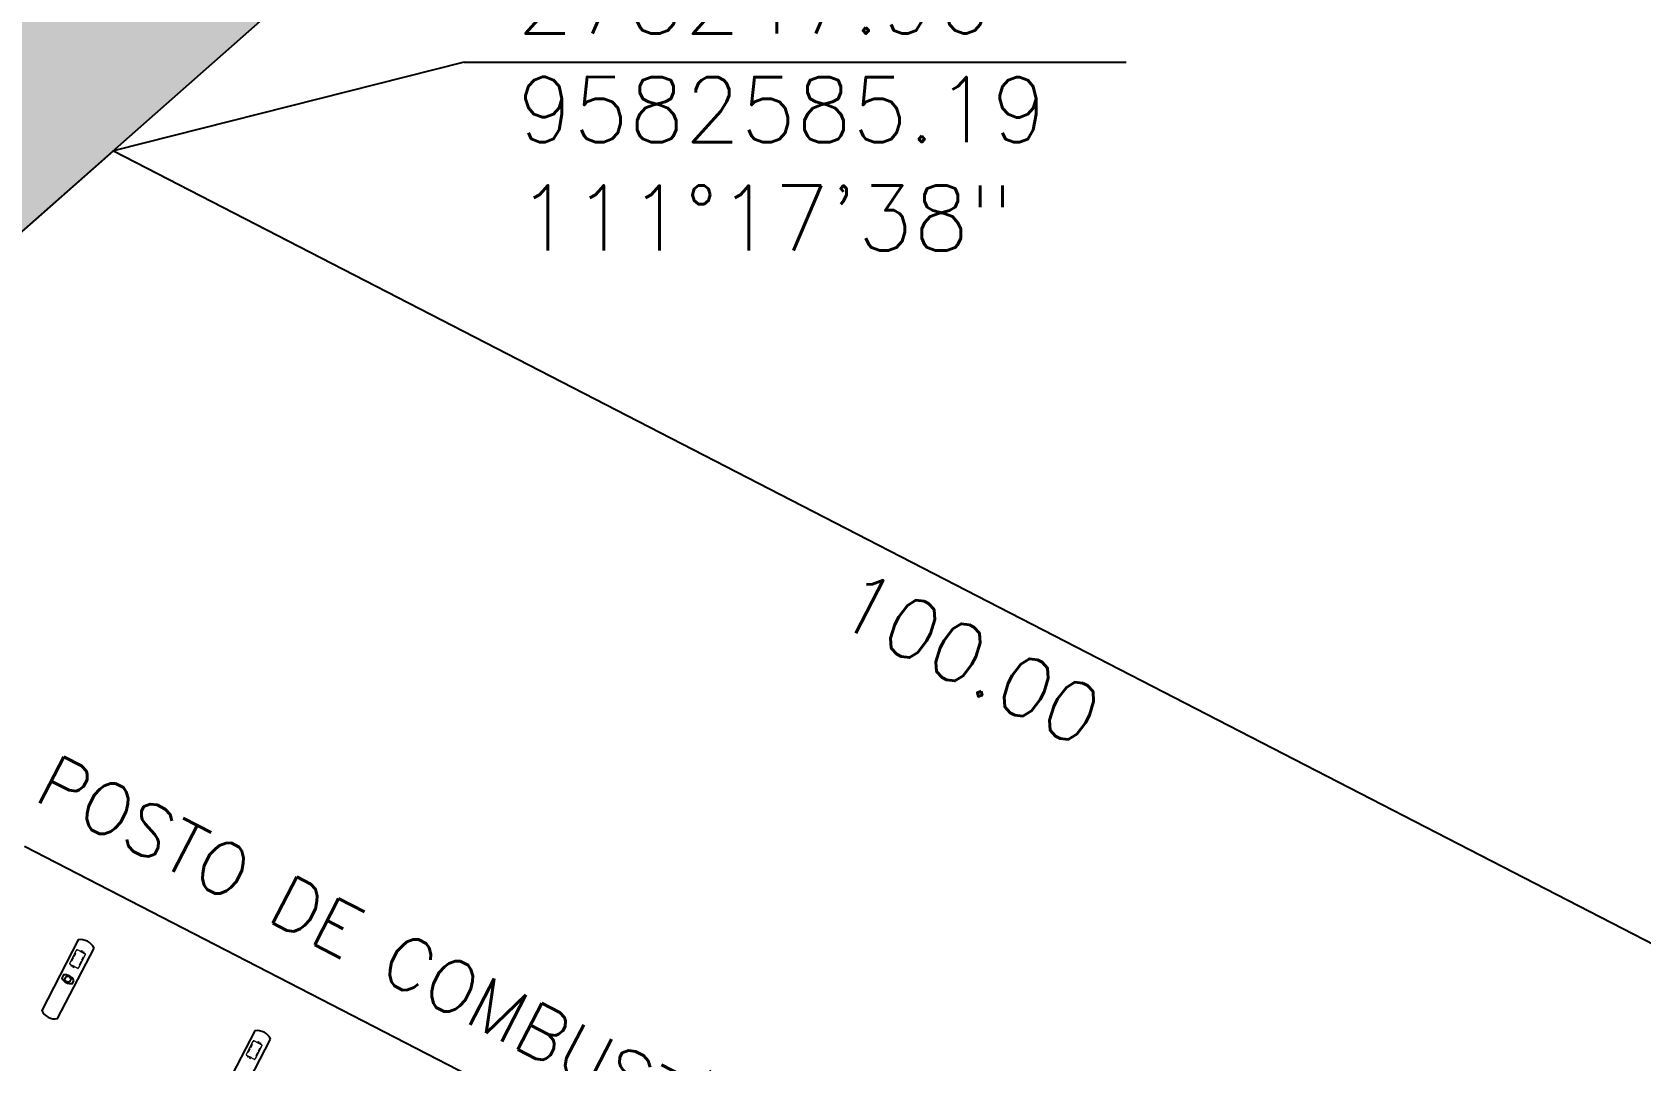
# Model space of a CAD drawing. Header units: millimetres. Extents: x 272118 to 273910, y 9581933 to 9583029.
# Drawn here: x 272774.5 to 272855.5, y 9582603.7 to 9582655.5 of the extents above; entities that cross this region are included whole.
import ezdxf

# ---------------------------------------------------------------- set-up
doc = ezdxf.new("R2010")
doc.units = ezdxf.units.MM
doc.header["$PDMODE"] = 35
for name, color, linetype in [('ARQ-COTAS', 30, 'Continuous'), ('ARQ-ESTRUTURA', 6, 'Continuous'), ('ARQ-PENA-01', 1, 'Continuous'), ('ARQ-PENA-02', 2, 'Continuous'), ('ARQ-PENA-05', 5, 'Continuous'), ('ARQ-PENA-FINA-CINZA', 8, 'Continuous'), ('ARQ-TEXTO2', 2, 'Continuous'), ('ARQ-TEXTO3', 3, 'Continuous'), ('TERRENO', 6, 'Continuous')]:
    doc.layers.add(name, color=color, linetype=linetype)
doc.styles.add('ROMANS', font='romans.shx')
doc.styles.add('Romans_Anot', font='romans.shx')
doc.dimstyles.new('Escala 1-1000', dxfattribs={"dimscale": 15, "dimtxt": 0.2, "dimasz": 0.15, "dimexe": 0.1, "dimexo": 0.2, "dimgap": 0.15, "dimtad": 1, "dimzin": 4, "dimdsep": 46, "dimtxsty": 'Romans_Anot', "dimblk": 'OBLIQUE', "dimcen": 0.25, "dimse1": 1, "dimse2": 1, "dimsd1": 1, "dimsd2": 1, "dimclrd": 256, "dimclre": 256, "dimclrt": 2, "dimaunit": 1, "dimadec": 3, "dimazin": 0, "dimtfac": 1, "dimtix": 1, "dimtmove": 2, "dimatfit": 3, "dimfxl": 0, "dimlwd": -1, "dimlwe": -1, "dimarcsym": 0})

# ---------------------------------------------------------------- blocks, each defined once
blk = doc.blocks.new('BOMBA SUPERIOR')
at = {"layer": 'ARQ-PENA-FINA-CINZA', "lineweight": 5}
for p, q in [((807.283, 415.897), (807.282, 415.896)), ((807.282, 415.896), (807.282, 415.852)), ((807.283, 415.895), (807.282, 415.896)), ((807.282, 415.876), (807.283, 415.877)), ((807.282, 415.872), (807.283, 415.87)), ((807.282, 415.852), (807.283, 415.853)), ((807.282, 415.852), (807.283, 415.851)), ((807.32, 415.895), (807.283, 415.897)), ((807.283, 415.897), (807.283, 415.897)), ((807.32, 415.893), (807.283, 415.895)), ((807.283, 415.895), (807.283, 415.895)), ((807.283, 415.877), (807.283, 415.877)), ((807.283, 415.877), (807.31, 415.877)), ((807.283, 415.87), (807.283, 415.87)), ((807.283, 415.87), (807.31, 415.87)), ((807.283, 415.853), (807.32, 415.855)), ((807.283, 415.853), (807.283, 415.853)), ((807.283, 415.851), (807.32, 415.852)), ((807.283, 415.851), (807.283, 415.851)), ((807.295, 415.988), (807.296, 415.994)), ((807.296, 415.982), (807.295, 415.988)), ((807.295, 415.874), (807.295, 415.875)), ((807.295, 415.875), (807.311, 415.875)), ((807.295, 415.873), (807.295, 415.874)), ((807.311, 415.873), (807.295, 415.873)), ((807.295, 415.873), (807.295, 415.873)), ((807.295, 415.873), (807.295, 415.873)), ((807.296, 415.994), (807.3, 415.998)), ((807.3, 415.978), (807.296, 415.982)), ((807.3, 415.998), (807.304, 416.002)), ((807.304, 415.974), (807.3, 415.978)), ((807.304, 416.002), (807.31, 416.003)), ((807.31, 415.973), (807.304, 415.974)), ((807.31, 416.003), (807.327, 416.003)), ((807.327, 415.973), (807.31, 415.973)), ((807.321, 415.88), (807.312, 415.879)), ((807.312, 415.879), (807.312, 415.869)), ((807.312, 415.869), (807.312, 415.879)), ((807.312, 415.878), (807.312, 415.878)), ((807.312, 415.878), (807.312, 415.877)), ((807.312, 415.875), (807.312, 415.874)), ((807.312, 415.873), (807.312, 415.873)), ((807.312, 415.87), (807.312, 415.87)), ((807.312, 415.87), (807.312, 415.869)), ((807.312, 415.869), (807.313, 415.869)), ((807.321, 415.867), (807.312, 415.869)), ((807.321, 415.907), (807.32, 415.906)), ((807.32, 415.906), (807.321, 415.906)), ((807.32, 415.906), (807.32, 415.89)), ((807.32, 415.904), (807.32, 415.903)), ((807.321, 415.903), (807.32, 415.903)), ((807.32, 415.903), (807.321, 415.903)), ((807.321, 415.895), (807.32, 415.895)), ((807.32, 415.895), (807.321, 415.895)), ((807.32, 415.89), (807.321, 415.89)), ((807.321, 415.859), (807.32, 415.859)), ((807.32, 415.859), (807.32, 415.842)), ((807.32, 415.852), (807.32, 415.853)), ((807.32, 415.853), (807.321, 415.853)), ((807.321, 415.852), (807.32, 415.852)), ((807.321, 415.845), (807.32, 415.844)), ((807.32, 415.844), (807.321, 415.844)), ((807.32, 415.842), (807.32, 415.841)), ((807.32, 415.841), (807.321, 415.841)), ((807.323, 415.907), (807.321, 415.907)), ((807.321, 415.907), (807.321, 415.907)), ((807.321, 415.903), (807.321, 415.903)), ((807.321, 415.899), (807.322, 415.901)), ((807.321, 415.897), (807.321, 415.899)), ((807.321, 415.892), (807.321, 415.897)), ((807.321, 415.896), (807.321, 415.895)), ((807.321, 415.856), (807.321, 415.892)), ((807.321, 415.851), (807.321, 415.856)), ((807.321, 415.848), (807.321, 415.851)), ((807.322, 415.846), (807.321, 415.848)), ((807.321, 415.841), (807.321, 415.84)), ((807.321, 415.84), (807.322, 415.84)), ((807.322, 415.907), (807.342, 415.907)), ((807.322, 415.903), (807.323, 415.905)), ((807.322, 415.901), (807.322, 415.903)), ((807.322, 415.844), (807.322, 415.846)), ((807.323, 415.843), (807.322, 415.844)), ((807.342, 415.84), (807.322, 415.84)), ((807.322, 415.84), (807.323, 415.84)), ((807.323, 415.905), (807.324, 415.906)), ((807.323, 415.905), (807.323, 415.905)), ((807.323, 415.842), (807.323, 415.843)), ((807.324, 415.842), (807.323, 415.842)), ((807.324, 415.906), (807.342, 415.906)), ((807.342, 415.841), (807.324, 415.842)), ((807.327, 416.013), (807.327, 415.964)), ((807.346, 416.013), (807.327, 416.013)), ((807.327, 415.964), (807.346, 415.964)), ((807.346, 415.91), (807.338, 415.91)), ((807.338, 415.91), (807.338, 415.837)), ((807.338, 415.837), (807.346, 415.837)), ((807.343, 415.909), (807.342, 415.908)), ((807.342, 415.908), (807.342, 415.839)), ((807.342, 415.907), (807.342, 415.907)), ((807.342, 415.907), (807.342, 415.907)), ((807.342, 415.906), (807.342, 415.907)), ((807.342, 415.906), (807.342, 415.906)), ((807.342, 415.841), (807.342, 415.841)), ((807.342, 415.84), (807.342, 415.84)), ((807.342, 415.839), (807.342, 415.839)), ((807.342, 415.839), (807.343, 415.839)), ((807.344, 415.909), (807.343, 415.909)), ((807.343, 415.839), (807.344, 415.839)), ((807.344, 415.839), (807.344, 415.909)), ((807.344, 415.909), (807.346, 415.909)), ((807.344, 415.839), (807.346, 415.839)), ((807.347, 416.101), (807.346, 416.098)), ((807.346, 416.098), (807.346, 416.094)), ((807.346, 416.094), (807.346, 415.654)), ((807.346, 416.083), (807.346, 416.084)), ((807.346, 416.084), (807.348, 416.084)), ((807.347, 416.083), (807.346, 416.083)), ((807.346, 415.964), (807.346, 416.013)), ((807.346, 415.822), (807.346, 415.925)), ((807.346, 415.837), (807.346, 415.91)), ((807.346, 415.839), (807.346, 415.909)), ((807.346, 415.909), (807.346, 415.839)), ((807.346, 415.839), (807.346, 415.839)), ((807.346, 415.664), (807.346, 415.665)), ((807.346, 415.665), (807.347, 415.665)), ((807.348, 415.664), (807.346, 415.664)), ((807.346, 415.654), (807.346, 415.651)), ((807.346, 415.651), (807.347, 415.647)), ((807.348, 416.105), (807.347, 416.103)), ((807.347, 416.103), (807.347, 416.102)), ((807.347, 416.102), (807.347, 416.101)), ((807.347, 415.647), (807.347, 415.646)), ((807.347, 415.646), (807.348, 415.642)), ((807.349, 416.108), (807.348, 416.105)), ((807.348, 416.084), (807.348, 415.664)), ((807.348, 415.642), (807.35, 415.639)), ((807.35, 416.109), (807.349, 416.108)), ((807.351, 416.11), (807.35, 416.109)), ((807.35, 415.639), (807.351, 415.638)), ((807.353, 416.112), (807.351, 416.11)), ((807.351, 415.638), (807.353, 415.634)), ((807.354, 416.114), (807.353, 416.112)), ((807.353, 415.634), (807.355, 415.632)), ((807.355, 416.115), (807.354, 416.114)), ((807.356, 416.116), (807.355, 416.115)), ((807.355, 415.632), (807.357, 415.631)), ((807.358, 416.118), (807.356, 416.116)), ((807.358, 415.643), (807.357, 415.641)), ((807.357, 415.641), (807.358, 415.639)), ((807.357, 415.631), (807.36, 415.628)), ((807.36, 416.119), (807.358, 416.118)), ((807.36, 415.645), (807.358, 415.641)), ((807.36, 415.645), (807.358, 415.643)), ((807.358, 415.641), (807.36, 415.637)), ((807.358, 415.639), (807.36, 415.637)), ((807.361, 416.12), (807.36, 416.119)), ((807.361, 416.109), (807.36, 416.107)), ((807.36, 416.107), (807.361, 416.104)), ((807.361, 415.646), (807.36, 415.645)), ((807.363, 415.646), (807.36, 415.645)), ((807.361, 415.643), (807.36, 415.641)), ((807.36, 415.641), (807.361, 415.638)), ((807.36, 415.637), (807.361, 415.636)), ((807.36, 415.637), (807.363, 415.635)), ((807.36, 415.628), (807.361, 415.627)), ((807.362, 416.12), (807.361, 416.12)), ((807.363, 416.11), (807.361, 416.109)), ((807.361, 416.106), (807.361, 416.107)), ((807.361, 416.107), (807.363, 416.107)), ((807.361, 416.106), (807.361, 416.107)), ((807.363, 416.106), (807.361, 416.106)), ((807.361, 416.104), (807.363, 416.103)), ((807.363, 415.646), (807.361, 415.646)), ((807.363, 415.645), (807.361, 415.643)), ((807.361, 415.64), (807.361, 415.641)), ((807.361, 415.641), (807.363, 415.641)), ((807.361, 415.64), (807.361, 415.641)), ((807.363, 415.64), (807.361, 415.64)), ((807.361, 415.638), (807.363, 415.637)), ((807.361, 415.636), (807.363, 415.635)), ((807.361, 415.627), (807.364, 415.626)), ((807.364, 416.122), (807.362, 416.12)), ((807.365, 416.109), (807.363, 416.11)), ((807.364, 416.109), (807.363, 416.109)), ((807.363, 416.109), (807.363, 416.109)), ((807.363, 416.107), (807.363, 416.109)), ((807.363, 416.109), (807.364, 416.109)), ((807.363, 416.105), (807.363, 416.106)), ((807.363, 416.105), (807.363, 416.105)), ((807.363, 416.105), (807.364, 416.105)), ((807.364, 416.105), (807.363, 416.105)), ((807.363, 416.103), (807.365, 416.104)), ((807.367, 415.645), (807.363, 415.646)), ((807.367, 415.645), (807.363, 415.646)), ((807.365, 415.643), (807.363, 415.645)), ((807.363, 415.641), (807.363, 415.643)), ((807.363, 415.643), (807.364, 415.643)), ((807.364, 415.642), (807.363, 415.642)), ((807.363, 415.642), (807.363, 415.642)), ((807.363, 415.639), (807.363, 415.64)), ((807.363, 415.639), (807.363, 415.639)), ((807.363, 415.639), (807.364, 415.639)), ((807.364, 415.639), (807.363, 415.639)), ((807.363, 415.637), (807.365, 415.638)), ((807.363, 415.635), (807.367, 415.637)), ((807.363, 415.635), (807.367, 415.637)), ((807.367, 416.123), (807.364, 416.122)), ((807.364, 416.109), (807.364, 416.109)), ((807.364, 416.109), (807.364, 416.107)), ((807.364, 416.107), (807.365, 416.107)), ((807.365, 416.106), (807.364, 416.106)), ((807.364, 416.106), (807.364, 416.105)), ((807.364, 416.105), (807.364, 416.105)), ((807.364, 415.643), (807.364, 415.641)), ((807.364, 415.642), (807.364, 415.642)), ((807.364, 415.641), (807.365, 415.641)), ((807.365, 415.64), (807.364, 415.64)), ((807.364, 415.64), (807.364, 415.639)), ((807.364, 415.639), (807.364, 415.639)), ((807.364, 415.626), (807.368, 415.625)), ((807.367, 416.107), (807.365, 416.109)), ((807.365, 416.104), (807.367, 416.107)), ((807.365, 416.107), (807.365, 416.106)), ((807.365, 416.107), (807.365, 416.106)), ((807.367, 415.641), (807.365, 415.643)), ((807.365, 415.638), (807.367, 415.641)), ((807.365, 415.641), (807.365, 415.64)), ((807.365, 415.641), (807.365, 415.64)), ((807.368, 416.123), (807.367, 416.123)), ((807.368, 415.641), (807.367, 415.645)), ((807.368, 415.643), (807.367, 415.645)), ((807.367, 415.637), (807.368, 415.641)), ((807.367, 415.637), (807.368, 415.639)), ((807.372, 416.123), (807.368, 416.123)), ((807.369, 415.641), (807.368, 415.643)), ((807.368, 415.639), (807.369, 415.641)), ((807.368, 415.625), (807.369, 415.625)), ((807.369, 415.625), (807.374, 415.624)), ((807.375, 416.124), (807.372, 416.123)), ((807.374, 415.624), (807.376, 415.624)), ((807.376, 416.124), (807.375, 416.124)), ((807.386, 416.124), (807.376, 416.124)), ((807.376, 415.624), (807.386, 415.624)), ((807.386, 416.122), (808.126, 416.122)), ((807.386, 415.624), (807.386, 415.626)), ((807.386, 415.626), (808.126, 415.626)), ((807.386, 415.624), (807.387, 415.624)), ((807.387, 415.624), (807.386, 415.624)), ((807.387, 416.124), (808.125, 416.124)), ((808.125, 415.624), (807.387, 415.624)), ((807.387, 415.624), (807.388, 415.624)), ((807.715, 416.107), (807.543, 416.107)), ((807.543, 416.107), (807.543, 416.084)), ((807.543, 416.084), (807.715, 416.084)), ((807.716, 415.663), (807.544, 415.663)), ((807.544, 415.663), (807.544, 415.64)), ((807.544, 415.64), (807.716, 415.64)), ((807.715, 416.084), (807.715, 416.107)), ((807.716, 415.64), (807.716, 415.663)), ((807.742, 416.125), (807.745, 416.128)), ((807.742, 416.124), (807.745, 416.127)), ((807.743, 416.125), (807.742, 416.125)), ((807.742, 416.125), (807.742, 416.124)), ((807.742, 415.623), (807.742, 415.624)), ((807.742, 415.624), (807.745, 415.62)), ((807.745, 415.619), (807.742, 415.623)), ((807.742, 415.623), (807.743, 415.623)), ((807.745, 416.128), (807.767, 416.128)), ((807.745, 416.127), (807.767, 416.127)), ((807.745, 415.62), (807.767, 415.62)), ((807.767, 415.619), (807.745, 415.619)), ((807.767, 416.128), (807.77, 416.125)), ((807.767, 416.127), (807.77, 416.124)), ((807.767, 415.62), (807.77, 415.624)), ((807.77, 415.623), (807.767, 415.619)), ((807.77, 416.125), (807.769, 416.125)), ((807.77, 415.623), (807.769, 415.623)), ((807.77, 416.124), (807.77, 416.125)), ((807.77, 415.624), (807.77, 415.623)), ((807.968, 415.663), (807.796, 415.663)), ((807.796, 415.663), (807.796, 415.64)), ((807.796, 415.64), (807.968, 415.64)), ((807.968, 416.107), (807.797, 416.107)), ((807.797, 416.107), (807.797, 416.084)), ((807.797, 416.084), (807.968, 416.084)), ((807.968, 416.084), (807.968, 416.107)), ((807.968, 415.64), (807.968, 415.663)), ((808.125, 415.624), (808.125, 415.624)), ((808.125, 415.624), (808.136, 415.624)), ((808.126, 415.624), (808.125, 415.624)), ((808.136, 416.124), (808.126, 416.124)), ((808.126, 415.626), (808.126, 415.624)), ((808.137, 416.124), (808.136, 416.124)), ((808.136, 415.624), (808.138, 415.624)), ((808.14, 416.123), (808.137, 416.124)), ((808.138, 415.624), (808.142, 415.625)), ((808.143, 416.123), (808.14, 416.123)), ((808.142, 415.625), (808.144, 415.625)), ((808.144, 416.123), (808.143, 416.123)), ((808.145, 415.645), (808.143, 415.641)), ((808.145, 415.645), (808.143, 415.643)), ((808.143, 415.643), (808.143, 415.641)), ((808.143, 415.641), (808.145, 415.637)), ((808.143, 415.641), (808.143, 415.639)), ((808.143, 415.639), (808.145, 415.637)), ((808.147, 416.122), (808.144, 416.123)), ((808.147, 415.646), (808.144, 415.646)), ((808.144, 415.646), (808.144, 415.641)), ((808.144, 415.641), (808.147, 415.641)), ((808.144, 415.625), (808.147, 415.626)), ((808.146, 416.109), (808.145, 416.107)), ((808.145, 416.107), (808.146, 416.104)), ((808.146, 415.646), (808.145, 415.645)), ((808.149, 415.646), (808.145, 415.645)), ((808.146, 415.643), (808.145, 415.641)), ((808.145, 415.641), (808.146, 415.638)), ((808.145, 415.637), (808.146, 415.636)), ((808.145, 415.637), (808.149, 415.635)), ((808.149, 416.11), (808.146, 416.109)), ((808.146, 416.104), (808.149, 416.103)), ((808.149, 415.646), (808.146, 415.646)), ((808.149, 415.645), (808.146, 415.643)), ((808.146, 415.638), (808.149, 415.637)), ((808.146, 415.636), (808.149, 415.635)), ((808.15, 416.12), (808.147, 416.122)), ((808.148, 416.107), (808.147, 416.107)), ((808.147, 416.107), (808.147, 416.106)), ((808.147, 416.106), (808.147, 416.107)), ((808.147, 416.106), (808.148, 416.106)), ((808.147, 415.641), (808.147, 415.646)), ((808.147, 415.641), (808.147, 415.64)), ((808.147, 415.64), (808.147, 415.641)), ((808.147, 415.641), (808.148, 415.641)), ((808.147, 415.64), (808.148, 415.64)), ((808.147, 415.626), (808.15, 415.627)), ((808.149, 416.109), (808.148, 416.109)), ((808.148, 416.109), (808.148, 416.109)), ((808.148, 416.109), (808.148, 416.107)), ((808.148, 416.109), (808.149, 416.109)), ((808.148, 416.106), (808.148, 416.105)), ((808.148, 416.105), (808.148, 416.105)), ((808.148, 416.105), (808.149, 416.105)), ((808.149, 416.105), (808.148, 416.105)), ((808.148, 415.641), (808.148, 415.643)), ((808.148, 415.643), (808.149, 415.643)), ((808.149, 415.642), (808.148, 415.642)), ((808.148, 415.642), (808.148, 415.642)), ((808.148, 415.64), (808.148, 415.639)), ((808.148, 415.639), (808.148, 415.639)), ((808.148, 415.639), (808.149, 415.639)), ((808.149, 415.639), (808.148, 415.639)), ((808.151, 416.109), (808.149, 416.11)), ((808.15, 416.109), (808.149, 416.109)), ((808.149, 416.109), (808.149, 416.107)), ((808.149, 416.107), (808.15, 416.107)), ((808.15, 416.106), (808.149, 416.106)), ((808.149, 416.106), (808.149, 416.105)), ((808.149, 416.105), (808.15, 416.105)), ((808.149, 416.103), (808.151, 416.104)), ((808.152, 415.645), (808.149, 415.646)), ((808.152, 415.645), (808.149, 415.646)), ((808.151, 415.643), (808.149, 415.645)), ((808.149, 415.643), (808.149, 415.641)), ((808.15, 415.642), (808.149, 415.642)), ((808.149, 415.641), (808.15, 415.641)), ((808.15, 415.64), (808.149, 415.64)), ((808.149, 415.64), (808.149, 415.639)), ((808.149, 415.639), (808.15, 415.639)), ((808.149, 415.637), (808.151, 415.638)), ((808.149, 415.635), (808.152, 415.637)), ((808.149, 415.635), (808.152, 415.637)), ((808.151, 416.12), (808.15, 416.12)), ((808.15, 416.106), (808.15, 416.107)), ((808.15, 416.107), (808.15, 416.106)), ((808.15, 415.64), (808.15, 415.641)), ((808.15, 415.641), (808.15, 415.64)), ((808.15, 415.627), (808.152, 415.628)), ((808.152, 416.119), (808.151, 416.12)), ((808.152, 416.107), (808.151, 416.109)), ((808.151, 416.104), (808.152, 416.107)), ((808.152, 415.641), (808.151, 415.643)), ((808.151, 415.638), (808.152, 415.641)), ((808.154, 416.118), (808.152, 416.119)), ((808.154, 415.641), (808.152, 415.645)), ((808.154, 415.643), (808.152, 415.645)), ((808.152, 415.637), (808.154, 415.641)), ((808.152, 415.637), (808.154, 415.639)), ((808.152, 415.628), (808.155, 415.631)), ((808.156, 416.116), (808.154, 416.118)), ((808.154, 415.641), (808.154, 415.643)), ((808.154, 415.639), (808.154, 415.641)), ((808.155, 415.631), (808.157, 415.632)), ((808.157, 416.115), (808.156, 416.116)), ((808.158, 416.114), (808.157, 416.115)), ((808.157, 415.632), (808.158, 415.634)), ((808.159, 416.112), (808.158, 416.114)), ((808.158, 415.634), (808.161, 415.638)), ((808.161, 416.11), (808.159, 416.112)), ((808.162, 416.109), (808.161, 416.11)), ((808.161, 415.638), (808.162, 415.639)), ((808.162, 416.108), (808.162, 416.109)), ((808.163, 416.105), (808.162, 416.108)), ((808.162, 415.639), (808.163, 415.642)), ((808.164, 416.103), (808.163, 416.105)), ((808.163, 415.642), (808.165, 415.646)), ((808.165, 416.102), (808.164, 416.103)), ((808.164, 415.664), (808.164, 416.084)), ((808.164, 416.084), (808.166, 416.084)), ((808.166, 415.664), (808.164, 415.664)), ((808.165, 416.101), (808.165, 416.102)), ((808.165, 416.098), (808.165, 416.101)), ((808.165, 416.095), (808.165, 416.098)), ((808.166, 416.094), (808.165, 416.095)), ((808.165, 416.084), (808.165, 416.083)), ((808.165, 416.083), (808.166, 416.083)), ((808.166, 415.665), (808.165, 415.665)), ((808.165, 415.665), (808.165, 415.664)), ((808.165, 415.651), (808.166, 415.654)), ((808.165, 415.647), (808.165, 415.651)), ((808.165, 415.646), (808.165, 415.647)), ((808.166, 415.654), (808.166, 416.094)), ((808.166, 415.822), (808.166, 415.925)), ((808.166, 415.837), (808.166, 415.91)), ((808.166, 415.91), (808.173, 415.91)), ((808.166, 415.839), (808.166, 415.909)), ((808.166, 415.909), (808.166, 415.839)), ((808.167, 415.909), (808.166, 415.909)), ((808.167, 415.839), (808.166, 415.839)), ((808.166, 415.839), (808.166, 415.839)), ((808.173, 415.837), (808.166, 415.837)), ((808.184, 415.784), (808.166, 415.784)), ((808.166, 415.784), (808.166, 415.734)), ((808.166, 415.734), (808.184, 415.734)), ((808.167, 415.909), (808.168, 415.909)), ((808.167, 415.839), (808.167, 415.909)), ((808.168, 415.839), (808.167, 415.839)), ((808.168, 415.909), (808.169, 415.908)), ((808.169, 415.839), (808.168, 415.839)), ((808.169, 415.908), (808.169, 415.839)), ((808.17, 415.907), (808.169, 415.907)), ((808.169, 415.906), (808.169, 415.907)), ((808.17, 415.906), (808.169, 415.906)), ((808.169, 415.841), (808.17, 415.841)), ((808.169, 415.84), (808.17, 415.84)), ((808.169, 415.839), (808.169, 415.839)), ((808.19, 415.907), (808.17, 415.907)), ((808.17, 415.907), (808.17, 415.907)), ((808.188, 415.906), (808.17, 415.906)), ((808.17, 415.841), (808.188, 415.842)), ((808.17, 415.84), (808.19, 415.84)), ((808.173, 415.91), (808.173, 415.837)), ((808.184, 415.734), (808.184, 415.784)), ((808.184, 415.774), (808.201, 415.774)), ((808.201, 415.745), (808.184, 415.745)), ((808.188, 415.907), (808.19, 415.907)), ((808.188, 415.905), (808.188, 415.906)), ((808.189, 415.905), (808.188, 415.905)), ((808.188, 415.842), (808.189, 415.843)), ((808.188, 415.842), (808.188, 415.842)), ((808.19, 415.84), (808.188, 415.84)), ((808.19, 415.903), (808.189, 415.905)), ((808.189, 415.844), (808.19, 415.846)), ((808.189, 415.843), (808.189, 415.844)), ((808.19, 415.907), (808.191, 415.907)), ((808.19, 415.901), (808.19, 415.903)), ((808.19, 415.899), (808.19, 415.901)), ((808.191, 415.897), (808.19, 415.899)), ((808.19, 415.848), (808.191, 415.851)), ((808.19, 415.846), (808.19, 415.848)), ((808.191, 415.841), (808.19, 415.84)), ((808.19, 415.84), (808.19, 415.84)), ((808.191, 415.907), (808.192, 415.906)), ((808.191, 415.903), (808.192, 415.903)), ((808.192, 415.903), (808.191, 415.903)), ((808.191, 415.892), (808.191, 415.897)), ((808.191, 415.896), (808.191, 415.895)), ((808.191, 415.895), (808.192, 415.895)), ((808.191, 415.856), (808.191, 415.892)), ((808.192, 415.89), (808.191, 415.89)), ((808.191, 415.88), (808.199, 415.879)), ((808.191, 415.867), (808.199, 415.869)), ((808.191, 415.859), (808.192, 415.859)), ((808.191, 415.851), (808.191, 415.856)), ((808.191, 415.852), (808.192, 415.852)), ((808.191, 415.845), (808.192, 415.844)), ((808.192, 415.841), (808.191, 415.841)), ((808.192, 415.906), (808.192, 415.906)), ((808.192, 415.906), (808.192, 415.89)), ((808.192, 415.904), (808.192, 415.903)), ((808.192, 415.903), (808.192, 415.903)), ((808.192, 415.895), (808.228, 415.897)), ((808.192, 415.893), (808.228, 415.895)), ((808.192, 415.895), (808.192, 415.895)), ((808.192, 415.859), (808.192, 415.842)), ((808.228, 415.853), (808.192, 415.855)), ((808.192, 415.852), (808.192, 415.853)), ((808.192, 415.853), (808.192, 415.853)), ((808.192, 415.852), (808.228, 415.851)), ((808.192, 415.844), (808.192, 415.844)), ((808.192, 415.842), (808.192, 415.841)), ((808.199, 415.879), (808.199, 415.869)), ((808.199, 415.869), (808.199, 415.879)), ((808.2, 415.878), (808.199, 415.877)), ((808.199, 415.877), (808.199, 415.877)), ((808.199, 415.875), (808.2, 415.874)), ((808.2, 415.873), (808.199, 415.873)), ((808.199, 415.873), (808.199, 415.873)), ((808.199, 415.87), (808.199, 415.87)), ((808.199, 415.87), (808.2, 415.87)), ((808.199, 415.869), (808.2, 415.869)), ((808.2, 415.878), (808.2, 415.878)), ((808.216, 415.875), (808.2, 415.875)), ((808.2, 415.873), (808.216, 415.873)), ((808.2, 415.87), (808.2, 415.869)), ((808.228, 415.877), (808.201, 415.877)), ((808.228, 415.87), (808.201, 415.87)), ((808.201, 415.774), (808.207, 415.773)), ((808.207, 415.746), (808.201, 415.745)), ((808.207, 415.773), (808.212, 415.77)), ((808.212, 415.749), (808.207, 415.746)), ((808.212, 415.77), (808.215, 415.765)), ((808.215, 415.754), (808.212, 415.749)), ((808.215, 415.765), (808.216, 415.76)), ((808.216, 415.76), (808.215, 415.754)), ((808.217, 415.874), (808.216, 415.875)), ((808.216, 415.873), (808.216, 415.873)), ((808.216, 415.873), (808.217, 415.873)), ((808.217, 415.873), (808.217, 415.874)), ((808.228, 415.897), (808.229, 415.897)), ((808.228, 415.895), (808.229, 415.895)), ((808.229, 415.877), (808.228, 415.877)), ((808.229, 415.87), (808.228, 415.87)), ((808.229, 415.853), (808.228, 415.853)), ((808.228, 415.851), (808.229, 415.851)), ((808.229, 415.897), (808.23, 415.896)), ((808.229, 415.895), (808.23, 415.896)), ((808.23, 415.876), (808.229, 415.877)), ((808.23, 415.872), (808.229, 415.87)), ((808.23, 415.852), (808.229, 415.853)), ((808.229, 415.851), (808.23, 415.852)), ((808.23, 415.896), (808.23, 415.852))]:
    blk.add_line(p, q, dxfattribs=at)
for centre, radius in [((807.363, 416.107), 0.00513), ((807.363, 416.107), 0.00546), ((808.148, 416.107), 0.00513), ((808.149, 416.107), 0.00546)]:
    blk.add_circle(centre, radius, dxfattribs=at)
blk = doc.blocks.new('*D48')
at = {"layer": 'Defpoints', "color": 0, "transparency": 16777216}
for p in [(272778.612, 9582649.523), (272775.533, 9582643.55), (272867.5, 9582603.709)]:
    blk.add_point(p, dxfattribs=at)
at = {"layer": 'ARQ-COTAS', "color": 2, "transparency": 16777216, "insert": (272821.695, 9582623.977), "char_height": 3, "attachment_point": 5, "rotation": 332.7327, "style": 'Romans_Anot'}
blk.add_mtext('100.00', dxfattribs=at)
blk = doc.blocks.new('_Oblique')
at = {"color": 0, "linetype": 'ByBlock', "lineweight": -2}
blk.add_line((-0.5, -0.5), (0.5, 0.5), dxfattribs=at)

msp = doc.modelspace()

# ---------------------------------------------------------------- hatches: boundary and pattern name
h = msp.add_hatch()
h.set_pattern_fill('DOTS', color=256, scale=2, angle=-0.00936, style=0)
h.set_pattern_definition([(359.990636837, (-1521.6293, 44.6655), (1.588018831, 3.1747405315), [0, -3.175])])
h.paths.add_polyline_path([(272606.838, 9582497.877), (272606.842, 9582523.225), (272822.586, 9582713.689), (272851.289, 9582713.685)])
h.paths.add_polyline_path([(272606.845, 9582539.235), (272606.853, 9582591.266), (272745.54, 9582713.702), (272804.457, 9582713.692)])

# ---------------------------------------------------------------- linework, layer by layer
at = {"layer": 'ARQ-COTAS', "linetype": 'Continuous'}
for q in [(272778.612, 9582649.523), (272829.581, 9582653.974)]:
    msp.add_line((272796.26, 9582653.979), q, dxfattribs=at)
at = {"layer": 'ARQ-ESTRUTURA', "color": 8}
msp.add_lwpolyline([(272776.626, 9582607.755, 0.333333), (272776.092, 9582608.03), (272776.014, 9582607.877, 0.333333), (272776.547, 9582607.602)], format="xyb", close=True, dxfattribs=at)
msp.add_circle((272776.32, 9582607.816), 0.15, dxfattribs=at)
msp.add_circle((272776.32, 9582607.816), 0.15, dxfattribs=at)
at = {"layer": 'ARQ-PENA-01', "color": 8}
msp.add_line((272774.143, 9582614.507), (272802.587, 9582599.846), dxfattribs=at)
at = {"layer": 'ARQ-PENA-02', "color": 8}
for points in [[(272777.636, 9582609.387, 0.333333), (272776.836, 9582609.8), (272775.003, 9582606.244, 0.333333), (272775.803, 9582605.832)], [(272786.525, 9582604.806, 0.333333), (272785.725, 9582605.218), (272783.892, 9582601.663, 0.333333), (272784.692, 9582601.251)]]:
    msp.add_lwpolyline(points, format="xyb", close=True, dxfattribs=at)
at = {"layer": 'ARQ-PENA-05'}
msp.add_line((272606.838, 9582497.877), (272851.289, 9582713.685), dxfattribs=at)
at = {"layer": 'TERRENO'}
for p, q in [((272703.646, 9582583.341), (272778.612, 9582649.523)), ((272778.612, 9582649.523), (272867.5, 9582603.709))]:
    msp.add_line(p, q, dxfattribs=at)

# ---------------------------------------------------------------- block references
at = {"color": 8, "rotation": 62.73269995827513}
for p in [(272776.401, 9581700.306), (272785.289, 9581695.724)]:
    msp.add_blockref('BOMBA SUPERIOR', p, dxfattribs=at)

# ---------------------------------------------------------------- texts
at = {"layer": 'ARQ-TEXTO2', "insert": (272798.94, 9582664.155), "char_height": 3.276, "attachment_point": 1, "rotation": 359.99064, "style": 'ROMANS'}
msp.add_mtext('P2\\P{\\C2;273247.96\\P9582585.19\\P111°17\'38"}', dxfattribs=at)
at = {"layer": 'ARQ-TEXTO3', "insert": (272794.76, 9582607.925), "char_height": 2.6325, "width": 50.04383, "attachment_point": 5, "rotation": 332.7327, "style": 'ROMANS'}
msp.add_mtext('POSTO DE COMBUSTÍVEIS', dxfattribs=at)

# ---------------------------------------------------------------- dimensions: what is measured, and where the dimension line sits
at = {"layer": 'ARQ-COTAS'}
dim = msp.add_aligned_dim(p1=(272867.5, 9582603.709), p2=(272778.612, 9582649.523), distance=6.72, dimstyle='Escala 1-1000', dxfattribs=at)
dim.commit()
dim.dimension.update_dxf_attribs({"geometry": '*D48', "text_midpoint": (272821.695, 9582623.977)})

doc.saveas('drawing.dxf')
